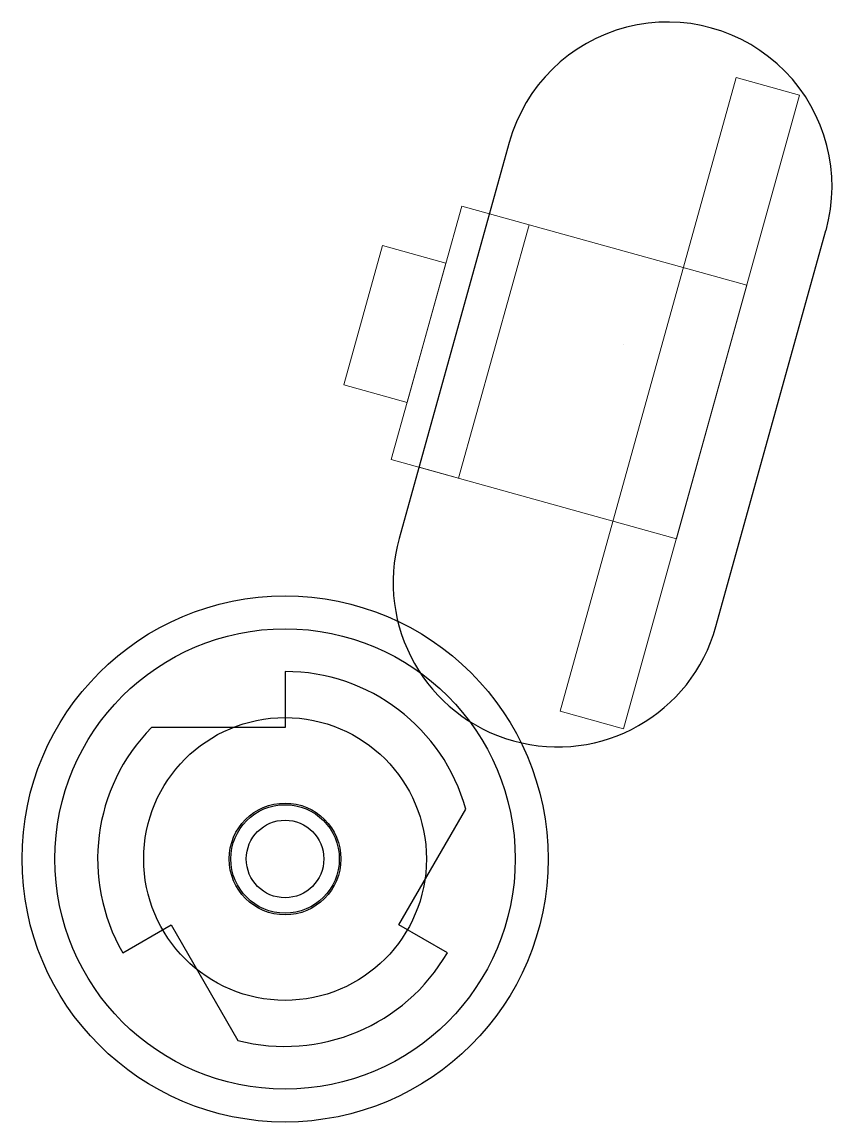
# Model space of a CAD drawing. Extents: x 0.5 to 17.9, y 18.1 to 19.8.
# Drawn here: x 0.5 to 1.732, y 18.147 to 19.82 of the extents above.
import ezdxf

# ---------------------------------------------------------------- set-up
doc = ezdxf.new("R2010")
doc.units = 0
doc.header["$LTSCALE"] = 5
doc.header["$MEASUREMENT"] = 0
for name, color, linetype in [('Z0_BOTCOMP', 4, 'Continuous'), ('Z0_CUT500', 4, 'Continuous'), ('Z0_RUBBER', 4, 'Continuous'), ('Z0_TOPCOMP', 6, 'Continuous')]:
    doc.layers.add(name, color=color, linetype=linetype)

msp = doc.modelspace()

# ---------------------------------------------------------------- linework, layer by layer
at = {"layer": 'Z0_BOTCOMP', "color": 4, "linetype": 'Continuous', "lineweight": 25}
for p, q in [((0.9, 18.8324), (0.9, 18.7474)), ((0.9, 18.7474), (0.6969, 18.7474)), ((1.0732, 18.4474), (1.1747, 18.6233)), ((0.6531, 18.4049), (0.7268, 18.4474)), ((0.7268, 18.4474), (0.8283, 18.2716)), ((1.1468, 18.4049), (1.0732, 18.4474))]:
    msp.add_line(p, q, dxfattribs=at)
for radius in [0.085, 0.059]:
    msp.add_circle((0.9, 18.5474), radius, dxfattribs=at)
for start, end in [(15.4321, 90), (135.4321, -150), (-104.5679, -30)]:
    msp.add_arc((0.9, 18.5474), 0.285, start, end, dxfattribs=at)
at = {"layer": 'Z0_CUT500', "color": 5, "linetype": 'Continuous', "lineweight": 25}
for p, q in [((1.2409, 19.637), (1.0736, 19.0348)), ((1.5553, 18.9009), (1.7226, 19.5031))]:
    msp.add_line(p, q, dxfattribs=at)
msp.add_circle((0.9, 18.5474), 0.0825, dxfattribs=at)
for centre, start, end in [((1.4818, 19.57), -15.5294, 164.4706), ((1.3144, 18.9678), 164.4706, -15.5294)]:
    msp.add_arc(centre, 0.25, start, end, dxfattribs=at)
at = {"layer": 'Z0_RUBBER', "color": 2, "linetype": 'Continuous', "lineweight": 25}
for radius in [0.4, 0.215]:
    msp.add_circle((0.9, 18.5474), radius, dxfattribs=at)
at = {"layer": 'Z0_TOPCOMP', "color": 6, "linetype": 'Continuous', "lineweight": 5}
for p, q in [((1.5487, 19.8108), (1.5487, 19.8108)), ((1.3184, 18.7721), (1.5861, 19.7356)), ((1.5861, 19.7356), (1.6825, 19.7088)), ((1.6825, 19.7088), (1.4148, 18.7453)), ((1.1686, 19.5402), (1.0615, 19.1548)), ((1.6022, 19.4197), (1.1686, 19.5402)), ((1.2107, 19.5285), (1.1037, 19.1431)), ((1.271, 19.5118), (1.2107, 19.5285)), ((1.1639, 19.1264), (1.271, 19.5118)), ((1.0481, 19.4803), (0.9892, 19.2683)), ((1.1445, 19.4535), (1.0481, 19.4803)), ((1.0856, 19.2415), (1.1445, 19.4535)), ((1.4951, 19.0343), (1.6022, 19.4197)), ((1.4148, 19.3291), (1.4148, 19.3291)), ((0.9892, 19.2683), (1.0856, 19.2415)), ((1.0615, 19.1548), (1.4951, 19.0343)), ((1.1037, 19.1431), (1.1639, 19.1264)), ((1.4148, 18.7453), (1.3184, 18.7721)), ((1.2475, 18.7269), (1.2475, 18.7269)), ((1.2475, 18.7269), (1.2475, 18.7269))]:
    msp.add_line(p, q, dxfattribs=at)
at = {"layer": 'Z0_TOPCOMP', "color": 6, "linetype": 'Continuous', "lineweight": 25}
msp.add_circle((0.9, 18.5474), 0.35, dxfattribs=at)

doc.saveas('drawing.dxf')
